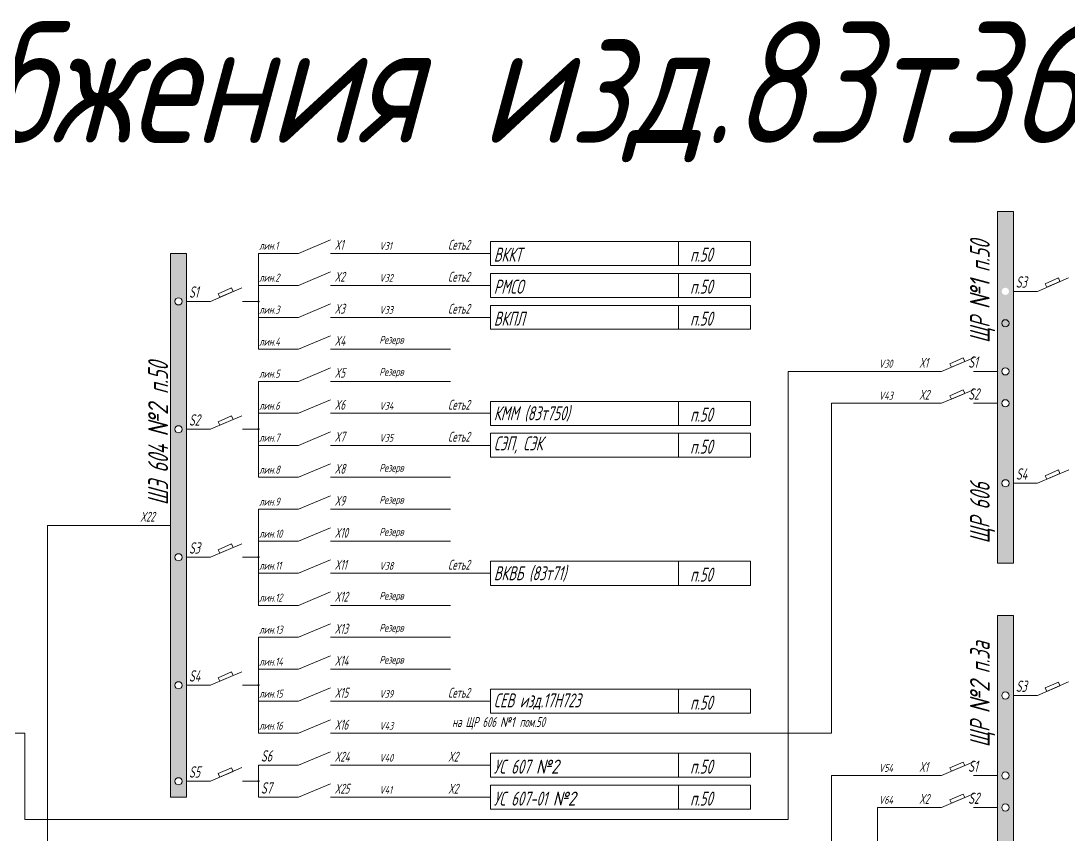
# Paper-space layout '83т362' of a CAD drawing. Extents: x 29 to 602, y 6 to 409.
# Drawn here: x 302.7 to 441, y 301.6 to 409.1 of the extents above; entities that cross this region are included whole.
import ezdxf

# ---------------------------------------------------------------- set-up
doc = ezdxf.new("R2010")
doc.units = 0
doc.header["$LTSCALE"] = 0.3
doc.layers.get('0').update_dxf_attribs({"linetype": 'CONTINUOUS', "lineweight": 15})
doc.layers.add('Text', color=242, linetype='CONTINUOUS', lineweight=15)
doc.styles.get("Standard").update_dxf_attribs({"font": 'isocpeur.ttf', "width": 0.8, "oblique": 15})

psp = doc.layouts.new('83т362')

# ---------------------------------------------------------------- hatches: boundary and pattern name
h = psp.add_hatch(color=256)
h.paths.add_polyline_path([(431.58, 383.95), (433.69, 383.95), (433.69, 337.49), (431.58, 337.49)])
edge = h.paths.add_edge_path(flags=16)
edge.add_arc((432.63, 373.39), 0.478, 0, 360)
edge = h.paths.add_edge_path(flags=16)
edge.add_arc((432.63, 362.83), 0.478, 0, 360)
edge = h.paths.add_edge_path(flags=16)
edge.add_arc((432.63, 358.61), 0.478, 0, 360)
edge = h.paths.add_edge_path(flags=16)
edge.add_arc((432.65, 348.05), 0.478, 0, 360)
h = psp.add_hatch(color=256)
h.paths.add_polyline_path([(322.41, 378.41), (324.52, 378.41), (324.52, 306.6), (322.41, 306.6)])
edge = h.paths.add_edge_path(flags=16)
edge.add_arc((323.47, 372.07), 0.478, 0, 360)
edge = h.paths.add_edge_path(flags=16)
edge.add_arc((323.47, 355.18), 0.478, 0, 360)
edge = h.paths.add_edge_path(flags=16)
edge.add_arc((323.47, 338.28), 0.478, 0, 360)
edge = h.paths.add_edge_path(flags=16)
edge.add_arc((323.47, 321.38), 0.478, 0, 360)
edge = h.paths.add_edge_path(flags=16)
edge.add_arc((323.47, 308.71), 0.478, 0, 360)
h = psp.add_hatch(color=256)
edge = h.paths.add_edge_path()
edge.add_arc((334.03, 372.07), 0.0845, 0, 360)
h = psp.add_hatch(color=256)
edge = h.paths.add_edge_path()
edge.add_arc((334.03, 355.18), 0.0845, 0, 360)
h = psp.add_hatch(color=256)
edge = h.paths.add_edge_path()
edge.add_arc((334.03, 338.28), 0.0845, 0, 360)
h = psp.add_hatch(color=256)
h.paths.add_polyline_path([(431.58, 330.59), (433.69, 330.59), (433.69, 284.13), (431.58, 284.13)])
edge = h.paths.add_edge_path(flags=16)
edge.add_arc((432.63, 320.03), 0.478, 0, 360)
edge = h.paths.add_edge_path(flags=16)
edge.add_arc((432.63, 309.47), 0.478, 0, 360)
edge = h.paths.add_edge_path(flags=16)
edge.add_arc((432.63, 305.25), 0.478, 0, 360)
edge = h.paths.add_edge_path(flags=16)
edge.add_arc((432.65, 294.69), 0.478, 0, 360)
h = psp.add_hatch(color=256)
edge = h.paths.add_edge_path()
edge.add_arc((334.03, 321.38), 0.0845, 0, 360)
h = psp.add_hatch(color=256)
edge = h.paths.add_edge_path()
edge.add_arc((334.03, 308.71), 0.0845, 0, 360)

# ---------------------------------------------------------------- linework, layer by layer
at = {"lineweight": 15}
for p, q in [((339.31, 378.41), (343.53, 380.2)), ((339.31, 374.18), (343.53, 375.98)), ((436.86, 373.39), (440.97, 375.19)), ((327.69, 372.07), (331.81, 373.87)), ((339.31, 369.96), (343.53, 371.75)), ((339.31, 365.74), (343.53, 367.53)), ((424.18, 362.83), (428.41, 364.63)), ((339.31, 361.51), (343.53, 363.31)), ((424.18, 358.61), (428.41, 360.4)), ((339.31, 357.29), (343.53, 359.08)), ((327.69, 355.18), (331.81, 356.97)), ((339.31, 353.06), (343.53, 354.86)), ((339.31, 348.84), (343.53, 350.63)), ((436.87, 348.05), (440.99, 349.84)), ((339.31, 344.62), (343.53, 346.41)), ((339.31, 340.39), (343.53, 342.19)), ((327.69, 338.28), (331.81, 340.07)), ((339.31, 336.17), (343.53, 337.96)), ((339.31, 331.94), (343.53, 333.74)), ((339.31, 327.72), (343.53, 329.51)), ((339.31, 323.5), (343.53, 325.29)), ((327.69, 321.38), (331.81, 323.18)), ((339.31, 319.27), (343.53, 321.07)), ((436.86, 320.03), (440.97, 321.83)), ((339.31, 315.05), (343.53, 316.84)), ((339.31, 310.82), (343.53, 312.62)), ((327.69, 308.71), (331.81, 310.51)), ((424.18, 309.47), (428.41, 311.27)), ((339.31, 306.6), (343.53, 308.39)), ((424.18, 305.25), (428.41, 307.04))]:
    psp.add_line(p, q, dxfattribs=at)
for p, q in [((389.47, 379.99), (389.47, 376.82)), ((334.03, 374.18), (334.03, 378.41)), ((334.03, 378.41), (339.31, 378.41)), ((343.53, 378.41), (348.81, 378.41)), ((348.81, 378.41), (359.37, 378.41)), ((364.65, 378.41), (359.37, 378.41)), ((389.47, 375.77), (389.47, 372.6)), ((334.03, 369.96), (334.03, 374.18)), ((334.03, 374.18), (339.31, 374.18)), ((343.53, 374.18), (348.81, 374.18)), ((348.81, 374.18), (359.37, 374.18)), ((364.65, 374.18), (359.37, 374.18)), ((436.86, 373.39), (433.69, 373.39)), ((327.69, 372.07), (324.52, 372.07)), ((331.92, 372.07), (334.03, 372.07)), ((389.47, 371.54), (389.47, 368.38)), ((334.03, 365.74), (334.03, 369.96)), ((334.03, 369.96), (339.31, 369.96)), ((343.53, 369.96), (348.81, 369.96)), ((348.81, 369.96), (359.37, 369.96)), ((364.65, 369.96), (359.37, 369.96)), ((334.03, 365.74), (339.31, 365.74)), ((343.53, 365.74), (348.81, 365.74)), ((348.81, 365.74), (359.37, 365.74)), ((415.74, 362.83), (421.02, 362.83)), ((424.18, 362.83), (421.02, 362.83)), ((428.41, 362.83), (431.58, 362.83)), ((334.03, 357.29), (334.03, 361.51)), ((334.03, 361.51), (339.31, 361.51)), ((343.53, 361.51), (348.81, 361.51)), ((348.81, 361.51), (359.37, 361.51)), ((389.47, 358.87), (389.47, 355.7)), ((409.66, 358.61), (421.02, 358.61)), ((424.18, 358.61), (421.02, 358.61)), ((428.41, 358.61), (431.58, 358.61)), ((334.03, 353.06), (334.03, 357.29)), ((334.03, 357.29), (339.31, 357.29)), ((343.53, 357.29), (348.81, 357.29)), ((348.81, 357.29), (359.37, 357.29)), ((364.65, 357.29), (359.37, 357.29)), ((327.69, 355.18), (324.52, 355.18)), ((331.92, 355.18), (334.03, 355.18)), ((389.47, 354.65), (389.47, 351.48)), ((334.03, 348.84), (334.03, 353.06)), ((334.03, 353.06), (339.31, 353.06)), ((343.53, 353.06), (348.81, 353.06)), ((348.81, 353.06), (359.37, 353.06)), ((364.65, 353.06), (359.37, 353.06)), ((334.03, 348.84), (339.31, 348.84)), ((343.53, 348.84), (348.81, 348.84)), ((348.81, 348.84), (359.37, 348.84)), ((436.87, 348.05), (433.7, 348.05)), ((334.03, 340.39), (334.03, 344.62)), ((334.03, 344.62), (339.31, 344.62)), ((343.53, 344.62), (348.81, 344.62)), ((348.81, 344.62), (359.37, 344.62)), ((322.41, 342.5), (318.19, 342.5)), ((334.03, 336.17), (334.03, 340.39)), ((334.03, 340.39), (339.31, 340.39)), ((343.53, 340.39), (348.81, 340.39)), ((348.81, 340.39), (359.37, 340.39)), ((327.69, 338.28), (324.52, 338.28)), ((331.92, 338.28), (334.03, 338.28)), ((389.47, 337.75), (389.47, 334.58)), ((334.03, 331.94), (334.03, 336.17)), ((334.03, 336.17), (339.31, 336.17)), ((343.53, 336.17), (348.81, 336.17)), ((348.81, 336.17), (359.37, 336.17)), ((364.65, 336.17), (359.37, 336.17)), ((334.03, 331.94), (339.31, 331.94)), ((343.53, 331.94), (348.81, 331.94)), ((348.81, 331.94), (359.37, 331.94)), ((334.03, 323.5), (334.03, 327.72)), ((334.03, 327.72), (339.31, 327.72)), ((343.53, 327.72), (348.81, 327.72)), ((348.81, 327.72), (359.37, 327.72)), ((334.03, 319.27), (334.03, 323.5)), ((334.03, 323.5), (339.31, 323.5)), ((343.53, 323.5), (348.81, 323.5)), ((348.81, 323.5), (359.37, 323.5)), ((327.69, 321.38), (324.52, 321.38)), ((331.92, 321.38), (334.03, 321.38)), ((389.47, 320.86), (389.47, 317.69)), ((436.86, 320.03), (433.69, 320.03)), ((334.03, 315.05), (334.03, 319.27)), ((334.03, 319.27), (339.31, 319.27)), ((343.53, 319.27), (348.81, 319.27)), ((348.81, 319.27), (359.37, 319.27)), ((364.65, 319.27), (359.37, 319.27)), ((334.03, 315.05), (339.31, 315.05)), ((343.53, 315.05), (348.81, 315.05)), ((348.81, 315.05), (359.37, 315.05)), ((364.65, 315.05), (359.37, 315.05)), ((389.47, 312.41), (389.47, 309.24)), ((334.03, 306.6), (334.03, 310.82)), ((334.03, 310.82), (339.31, 310.82)), ((343.53, 310.82), (348.81, 310.82)), ((348.81, 310.82), (359.37, 310.82)), ((364.65, 310.82), (359.37, 310.82)), ((327.69, 308.71), (324.52, 308.71)), ((331.92, 308.71), (334.03, 308.71)), ((415.74, 309.47), (421.02, 309.47)), ((424.18, 309.47), (421.02, 309.47)), ((428.41, 309.47), (431.58, 309.47)), ((389.47, 308.18), (389.47, 305.02)), ((334.03, 306.6), (339.31, 306.6)), ((343.53, 306.6), (348.81, 306.6)), ((348.81, 306.6), (359.37, 306.6)), ((364.65, 306.6), (359.37, 306.6)), ((415.74, 305.25), (421.02, 305.25)), ((424.18, 305.25), (421.02, 305.25)), ((428.41, 305.25), (431.58, 305.25))]:
    psp.add_line(p, q)
for points in [[(431.58, 383.95), (433.69, 383.95), (433.69, 337.49), (431.58, 337.49)], [(364.65, 376.82), (398.97, 376.82), (398.97, 379.99), (364.65, 379.99)], [(322.41, 378.41), (324.52, 378.41), (324.52, 306.6), (322.41, 306.6)], [(364.65, 372.6), (398.97, 372.6), (398.97, 375.77), (364.65, 375.77)], [(438.08, 373.93), (439.83, 374.69), (439.63, 375.16), (437.87, 374.4)], [(328.92, 372.61), (330.67, 373.37), (330.46, 373.84), (328.71, 373.08)], [(364.65, 368.38), (398.97, 368.38), (398.97, 371.54), (364.65, 371.54)], [(425.5, 363.39), (427.26, 364.14), (427.06, 364.6), (425.31, 363.84)], [(425.5, 359.17), (427.26, 359.91), (427.06, 360.38), (425.31, 359.61)], [(364.65, 355.7), (398.97, 355.7), (398.97, 358.87), (364.65, 358.87)], [(328.92, 355.71), (330.67, 356.47), (330.46, 356.94), (328.71, 356.18)], [(364.65, 351.48), (398.97, 351.48), (398.97, 354.65), (364.65, 354.65)], [(438.09, 348.58), (439.84, 349.34), (439.64, 349.82), (437.89, 349.05)], [(328.92, 338.81), (330.67, 339.58), (330.46, 340.05), (328.71, 339.28)], [(364.65, 334.58), (398.97, 334.58), (398.97, 337.75), (364.65, 337.75)], [(431.58, 330.59), (433.69, 330.59), (433.69, 284.13), (431.58, 284.13)], [(328.92, 321.92), (330.67, 322.68), (330.46, 323.15), (328.71, 322.39)], [(438.08, 320.57), (439.83, 321.33), (439.63, 321.8), (437.87, 321.04)], [(364.65, 317.69), (398.97, 317.69), (398.97, 320.86), (364.65, 320.86)], [(364.65, 309.24), (398.97, 309.24), (398.97, 312.41), (364.65, 312.41)], [(328.92, 309.25), (330.67, 310.01), (330.46, 310.48), (328.71, 309.72)], [(425.5, 310.03), (427.26, 310.78), (427.06, 311.24), (425.31, 310.48)], [(364.65, 305.02), (398.97, 305.02), (398.97, 308.18), (364.65, 308.18)], [(425.5, 305.81), (427.26, 306.55), (427.06, 307.02), (425.31, 306.25)]]:
    psp.add_lwpolyline(points, close=True)
for centre, radius in [((323.47, 372.07), 0.478), ((334.03, 372.07), 0.0845), ((432.63, 369.17), 0.478), ((432.63, 369.17), 0.478), ((432.63, 362.83), 0.478), ((432.63, 358.61), 0.478), ((323.47, 355.18), 0.478), ((334.03, 355.18), 0.0845), ((432.65, 348.05), 0.478), ((323.47, 338.28), 0.478), ((334.03, 338.28), 0.0845), ((323.47, 321.38), 0.478), ((334.03, 321.38), 0.0845), ((432.63, 320.03), 0.478), ((432.63, 320.03), 0.478), ((432.63, 309.47), 0.478), ((323.47, 308.71), 0.478), ((334.03, 308.71), 0.0845), ((432.63, 305.25), 0.478)]:
    psp.add_circle(centre, radius)
at = {"layer": 'Text'}
for p, q in [((415.74, 362.83), (403.96, 362.83)), ((403.96, 362.83), (403.96, 303.66)), ((409.66, 358.61), (409.66, 315.05)), ((318.19, 342.5), (306.19, 342.5)), ((306.19, 342.5), (306.19, 20.5)), ((303.19, 315.05), (260.21, 315.05)), ((303.19, 303.66), (303.19, 315.05)), ((409.66, 315.05), (364.65, 315.05)), ((415.74, 309.47), (409.66, 309.47)), ((409.66, 309.47), (409.66, 299.47)), ((415.74, 305.25), (415.74, 295.25)), ((403.96, 303.66), (303.19, 303.66))]:
    psp.add_line(p, q, dxfattribs=at)

# ---------------------------------------------------------------- texts
at = {"insert": (305.12, 408.98), "char_height": 16, "attachment_point": 2}
psp.add_mtext_dynamic_manual_height_columns('Схема электроснабжения изд.83т362', width=1316.3617, gutter_width=12.5, heights=[0], dxfattribs=at)
at = {"width": 17.2012, "attachment_point": 7, "line_spacing_factor": 1.5}
for s, insert, char_height in [('{\\fGOST|b0|i0|c204|p34; лин.1}', (333.61, 378.89), 1.056), ('{\\fGOST|b0|i0|c204|p34; \\fGOST|b0|i0|c0|p34; X\\fGOST|b0|i0|c204|p34;1}', (343.01, 378.89), 1.3), ('{\\fGOST|b0|i0|c204|p34; \\fGOST|b0|i0|c0|p34; \\fGOST|b0|i0|c204|p34; \\fGOST|b0|i0|c0|p34;V\\fGOST|b0|i0|c204|p34;31}', (348.5, 378.89), 1), ('{\\fGOST|b0|i0|c204|p34;Сеть2}', (359.06, 378.89), 1.3), ('{\\fGOST|b0|i0|c204|p34; лин.2}', (333.61, 374.67), 1.056), ('{\\fGOST|b0|i0|c204|p34; \\fGOST|b0|i0|c0|p34; X\\fGOST|b0|i0|c204|p34;2}', (343.01, 374.67), 1.3), ('{\\fGOST|b0|i0|c204|p34; \\fGOST|b0|i0|c0|p34; \\fGOST|b0|i0|c204|p34; \\fGOST|b0|i0|c0|p34;V\\fGOST|b0|i0|c204|p34;32}', (348.5, 374.67), 1), ('{\\fGOST|b0|i0|c204|p34;Сеть2}', (359.06, 374.67), 1.3), ('{\\fGOST|b0|i0|c204|p34; \\fGOST|b0|i0|c0|p34;S\\fGOST|b0|i0|c204|p34;1}', (324.22, 372.55), 1.5), ('{\\fGOST|b0|i0|c204|p34; лин.3}', (333.61, 370.44), 1.056), ('{\\fGOST|b0|i0|c204|p34; \\fGOST|b0|i0|c0|p34; X\\fGOST|b0|i0|c204|p34;3}', (343.01, 370.44), 1.3), ('{\\fGOST|b0|i0|c204|p34; \\fGOST|b0|i0|c0|p34; \\fGOST|b0|i0|c204|p34; \\fGOST|b0|i0|c0|p34;V\\fGOST|b0|i0|c204|p34;33}', (348.5, 370.44), 1), ('{\\fGOST|b0|i0|c204|p34;Сеть2}', (359.06, 370.44), 1.3), ('{\\fGOST|b0|i0|c204|p34; лин.4}', (333.61, 366.22), 1.056), ('{\\fGOST|b0|i0|c204|p34; \\fGOST|b0|i0|c0|p34; X\\fGOST|b0|i0|c204|p34;4}', (343.01, 366.22), 1.3), ('{\\fGOST|b0|i0|c204|p34; \\fGOST|b0|i0|c0|p34; \\fGOST|b0|i0|c204|p34; Резерв}', (348.5, 366.22), 1), ('{\\fGOST|b0|i0|c204|p34; лин.5}', (333.61, 361.99), 1.056), ('{\\fGOST|b0|i0|c204|p34; \\fGOST|b0|i0|c0|p34; X\\fGOST|b0|i0|c204|p34;5}', (343.01, 361.99), 1.3), ('{\\fGOST|b0|i0|c204|p34; \\fGOST|b0|i0|c0|p34; \\fGOST|b0|i0|c204|p34; Резерв}', (348.5, 361.99), 1), ('{\\fGOST|b0|i0|c204|p34; лин.6}', (333.61, 357.77), 1.056), ('{\\fGOST|b0|i0|c204|p34; \\fGOST|b0|i0|c0|p34; X\\fGOST|b0|i0|c204|p34;6}', (343.01, 357.77), 1.3), ('{\\fGOST|b0|i0|c204|p34; \\fGOST|b0|i0|c0|p34; \\fGOST|b0|i0|c204|p34; \\fGOST|b0|i0|c0|p34;V\\fGOST|b0|i0|c204|p34;34}', (348.5, 357.77), 1), ('{\\fGOST|b0|i0|c204|p34;Сеть2}', (359.06, 357.77), 1.3), ('{\\fGOST|b0|i0|c204|p34; \\fGOST|b0|i0|c0|p34;S\\fGOST|b0|i0|c204|p34;2}', (324.22, 355.66), 1.5), ('{\\fGOST|b0|i0|c204|p34; лин.7}', (333.61, 353.55), 1.056), ('{\\fGOST|b0|i0|c204|p34; \\fGOST|b0|i0|c0|p34; X\\fGOST|b0|i0|c204|p34;7}', (343.01, 353.55), 1.3), ('{\\fGOST|b0|i0|c204|p34; \\fGOST|b0|i0|c0|p34; \\fGOST|b0|i0|c204|p34; \\fGOST|b0|i0|c0|p34;V\\fGOST|b0|i0|c204|p34;35}', (348.5, 353.55), 1), ('{\\fGOST|b0|i0|c204|p34;Сеть2}', (359.06, 353.55), 1.3), ('{\\fGOST|b0|i0|c204|p34; лин.8}', (333.61, 349.32), 1.056), ('{\\fGOST|b0|i0|c204|p34; \\fGOST|b0|i0|c0|p34; X\\fGOST|b0|i0|c204|p34;8}', (343.01, 349.32), 1.3), ('{\\fGOST|b0|i0|c204|p34; \\fGOST|b0|i0|c0|p34; \\fGOST|b0|i0|c204|p34; Резерв}', (348.5, 349.32), 1), ('{\\fGOST|b0|i0|c204|p34; лин.9}', (333.61, 345.1), 1.056), ('{\\fGOST|b0|i0|c204|p34; \\fGOST|b0|i0|c0|p34; X\\fGOST|b0|i0|c204|p34;9}', (343.01, 345.1), 1.3), ('{\\fGOST|b0|i0|c204|p34; \\fGOST|b0|i0|c0|p34; \\fGOST|b0|i0|c204|p34; Резерв}', (348.5, 345.1), 1), ('{\\fGOST|b0|i0|c204|p34; \\fGOST|b0|i0|c0|p34;X\\fGOST|b0|i0|c204|p34;22}', (317.88, 342.99), 1.3), ('{\\fGOST|b0|i0|c204|p34; лин.10}', (333.61, 340.87), 1.056), ('{\\fGOST|b0|i0|c204|p34; \\fGOST|b0|i0|c0|p34; X\\fGOST|b0|i0|c204|p34;10}', (343.01, 340.87), 1.3), ('{\\fGOST|b0|i0|c204|p34; \\fGOST|b0|i0|c0|p34; \\fGOST|b0|i0|c204|p34; Резерв}', (348.5, 340.87), 1), ('{\\fGOST|b0|i0|c204|p34; \\fGOST|b0|i0|c0|p34;S\\fGOST|b0|i0|c204|p34;3}', (324.22, 338.76), 1.5), ('{\\fGOST|b0|i0|c204|p34; лин.11}', (333.61, 336.65), 1.056), ('{\\fGOST|b0|i0|c204|p34; \\fGOST|b0|i0|c0|p34; X\\fGOST|b0|i0|c204|p34;11}', (343.01, 336.65), 1.3), ('{\\fGOST|b0|i0|c204|p34; \\fGOST|b0|i0|c0|p34; \\fGOST|b0|i0|c204|p34; \\fGOST|b0|i0|c0|p34;V\\fGOST|b0|i0|c204|p34;38}', (348.5, 336.65), 1), ('{\\fGOST|b0|i0|c204|p34;Сеть2}', (359.06, 336.65), 1.3), ('{\\fGOST|b0|i0|c204|p34; лин.12}', (333.61, 332.43), 1.056), ('{\\fGOST|b0|i0|c204|p34; \\fGOST|b0|i0|c0|p34; X\\fGOST|b0|i0|c204|p34;12}', (343.01, 332.43), 1.3), ('{\\fGOST|b0|i0|c204|p34; \\fGOST|b0|i0|c0|p34; \\fGOST|b0|i0|c204|p34; Резерв}', (348.5, 332.43), 1), ('{\\fGOST|b0|i0|c204|p34; \\fGOST|b0|i0|c0|p34; X\\fGOST|b0|i0|c204|p34;13}', (343.01, 328.2), 1.3), ('{\\fGOST|b0|i0|c204|p34; \\fGOST|b0|i0|c0|p34; \\fGOST|b0|i0|c204|p34; Резерв}', (348.5, 328.2), 1), ('{\\fGOST|b0|i0|c204|p34; лин.13}', (333.61, 328.2), 1.056), ('{\\fGOST|b0|i0|c204|p34; \\fGOST|b0|i0|c0|p34; X\\fGOST|b0|i0|c204|p34;14}', (343.01, 323.98), 1.3), ('{\\fGOST|b0|i0|c204|p34; \\fGOST|b0|i0|c0|p34; \\fGOST|b0|i0|c204|p34; Резерв}', (348.5, 323.98), 1), ('{\\fGOST|b0|i0|c204|p34; лин.14}', (333.61, 323.98), 1.056), ('{\\fGOST|b0|i0|c204|p34; \\fGOST|b0|i0|c0|p34;S\\fGOST|b0|i0|c204|p34;4}', (324.22, 321.87), 1.5), ('{\\fGOST|b0|i0|c204|p34; \\fGOST|b0|i0|c0|p34; X\\fGOST|b0|i0|c204|p34;15}', (343.01, 319.75), 1.3), ('{\\fGOST|b0|i0|c204|p34;Сеть2}', (359.06, 319.75), 1.3), ('{\\fGOST|b0|i0|c204|p34; лин.15}', (333.61, 319.75), 1.056), ('{\\fGOST|b0|i0|c204|p34; \\fGOST|b0|i0|c0|p34; \\fGOST|b0|i0|c204|p34; \\fGOST|b0|i0|c0|p34;V\\fGOST|b0|i0|c204|p34;39}', (348.5, 319.75), 1), ('{\\fGOST|b0|i0|c204|p34; лин.16}', (333.61, 315.53), 1.056), ('{\\fGOST|b0|i0|c204|p34; \\fGOST|b0|i0|c0|p34; X\\fGOST|b0|i0|c204|p34;16}', (343.01, 315.53), 1.3), ('{\\fGOST|b0|i0|c204|p34; \\fGOST|b0|i0|c0|p34; \\fGOST|b0|i0|c204|p34; \\fGOST|b0|i0|c0|p34;V\\fGOST|b0|i0|c204|p34;43}', (348.5, 315.53), 1), ('{\\fGOST|b0|i0|c204|p34; \\fGOST|b0|i0|c0|p34;S\\fGOST|b0|i0|c204|p34;6}', (333.72, 311.31), 1.5), ('{\\fGOST|b0|i0|c204|p34; \\fGOST|b0|i0|c0|p34; X\\fGOST|b0|i0|c204|p34;24}', (343.01, 311.31), 1.3), ('{\\fGOST|b0|i0|c204|p34; \\fGOST|b0|i0|c0|p34; \\fGOST|b0|i0|c204|p34; \\fGOST|b0|i0|c0|p34;V\\fGOST|b0|i0|c204|p34;40}', (348.5, 311.31), 1), ('{\\fGOST|b0|i0|c0|p34;X\\fGOST|b0|i0|c204|p34;2}', (359.06, 311.31), 1.3), ('{\\fGOST|b0|i0|c204|p34; \\fGOST|b0|i0|c0|p34;S\\fGOST|b0|i0|c204|p34;5}', (324.22, 309.19), 1.5), ('{\\fGOST|b0|i0|c204|p34; \\fGOST|b0|i0|c0|p34;S\\fGOST|b0|i0|c204|p34;7}', (333.72, 307.08), 1.5), ('{\\fGOST|b0|i0|c204|p34; \\fGOST|b0|i0|c0|p34; X\\fGOST|b0|i0|c204|p34;25}', (343.01, 307.08), 1.3), ('{\\fGOST|b0|i0|c204|p34; \\fGOST|b0|i0|c0|p34; \\fGOST|b0|i0|c204|p34; \\fGOST|b0|i0|c0|p34;V\\fGOST|b0|i0|c204|p34;41}', (348.5, 307.08), 1), ('{\\fGOST|b0|i0|c0|p34;X\\fGOST|b0|i0|c204|p34;2}', (359.06, 307.08), 1.3)]:
    psp.add_mtext(s, dxfattribs=dict(at, insert=insert, char_height=char_height))
at = {"attachment_point": 7}
for s, insert, char_height, width in [('\\pt22.176;{\\fGOST|b0|i0|c204|p34; ВККТ}', (364.34, 377.31), 1.848, 24.9172), ('\\pl1.848,t1.848;{\\fGOST|b0|i0|c204|p34;п.50}', (389.16, 377.31), 1.848, 17.2012), ('{\\fGOST|b0|i0|c204|p34; \\fGOST|b0|i0|c0|p34;S\\fGOST|b0|i0|c204|p34;3}', (433.38, 373.87), 1.5, 17.2012), ('\\pt22.176;{\\fGOST|b0|i0|c204|p34; РМСО}', (364.34, 373.08), 1.848, 24.9172), ('\\pl1.848,t1.848;{\\fGOST|b0|i0|c204|p34;п.50}', (389.16, 373.08), 1.848, 17.2012), ('\\pt22.176;{\\fGOST|b0|i0|c204|p34; ВКПЛ}', (364.34, 368.86), 1.848, 24.9172), ('\\pl1.848,t1.848;{\\fGOST|b0|i0|c204|p34;п.50}', (389.16, 368.86), 1.848, 17.2012), ('{\\fGOST|b0|i0|c204|p34; \\fGOST|b0|i0|c0|p34;V\\fGOST|b0|i0|c204|p34;30}', (415.43, 363.31), 1.056, 17.2012), ('{\\fGOST|b0|i0|c204|p34; \\fGOST|b0|i0|c0|p34;X\\fGOST|b0|i0|c204|p34;1}', (420.71, 363.31), 1.3, 17.2012), ('{\\fGOST|b0|i0|c204|p34; \\fGOST|b0|i0|c0|p34;S\\fGOST|b0|i0|c204|p34;1}', (427.1, 363.31), 1.5, 17.2012), ('{\\fGOST|b0|i0|c204|p34; \\fGOST|b0|i0|c0|p34;V\\fGOST|b0|i0|c204|p34;43}', (415.43, 359.09), 1.056, 17.2012), ('{\\fGOST|b0|i0|c204|p34; \\fGOST|b0|i0|c0|p34;X\\fGOST|b0|i0|c204|p34;2}', (420.71, 359.09), 1.3, 17.2012), ('{\\fGOST|b0|i0|c204|p34; \\fGOST|b0|i0|c0|p34;S\\fGOST|b0|i0|c204|p34;2}', (427.1, 359.09), 1.5, 17.2012), ('\\pt22.176;{\\fGOST|b0|i0|c204|p34; КММ (83т750)}', (364.34, 356.19), 1.848, 24.9172), ('\\pl1.848,t1.848;{\\fGOST|b0|i0|c204|p34;п.50}', (389.16, 356.19), 1.848, 17.2012), ('\\pt22.176;{\\fGOST|b0|i0|c204|p34; СЭП, СЭК}', (364.34, 351.96), 1.848, 24.9172), ('\\pl1.848,t1.848;{\\fGOST|b0|i0|c204|p34;п.50}', (389.16, 351.96), 1.848, 17.2012), ('{\\fGOST|b0|i0|c204|p34; \\fGOST|b0|i0|c0|p34;S\\fGOST|b0|i0|c204|p34;4}', (433.39, 348.53), 1.5, 17.2012), ('\\pt22.176;{\\fGOST|b0|i0|c204|p34; ВКВБ (83т71)}', (364.34, 335.07), 1.848, 24.9172), ('\\pl1.848,t1.848;{\\fGOST|b0|i0|c204|p34;п.50}', (389.16, 335.07), 1.848, 17.2012), ('{\\fGOST|b0|i0|c204|p34; \\fGOST|b0|i0|c0|p34;S\\fGOST|b0|i0|c204|p34;3}', (433.38, 320.51), 1.5, 17.2012), ('\\pt22.176;{\\fGOST|b0|i0|c204|p34; СЕВ изд.17H723}', (364.34, 318.17), 1.848, 24.9172), ('\\pl1.848,t1.848;{\\fGOST|b0|i0|c204|p34;п.50}', (389.16, 318.17), 1.848, 17.2012), ('{\\fGOST|b0|i0|c204|p34; УС 607 }№2', (364.34, 309.72), 1.848, 24.9172), ('\\pl1.848,t1.848;{\\fGOST|b0|i0|c204|p34;п.50}', (389.16, 309.72), 1.848, 17.2012), ('{\\fGOST|b0|i0|c204|p34; \\fGOST|b0|i0|c0|p34;S\\fGOST|b0|i0|c204|p34;1}', (427.1, 309.95), 1.5, 17.2012), ('{\\fGOST|b0|i0|c204|p34; \\fGOST|b0|i0|c0|p34;V\\fGOST|b0|i0|c204|p34;54}', (415.43, 309.95), 1.056, 17.2012), ('{\\fGOST|b0|i0|c204|p34; \\fGOST|b0|i0|c0|p34;X\\fGOST|b0|i0|c204|p34;1}', (420.71, 309.95), 1.3, 17.2012), ('\\pt22.176;{\\fGOST|b0|i0|c204|p34; УС 607-01 }№2', (364.34, 305.5), 1.848, 24.9172), ('\\pl1.848,t1.848;{\\fGOST|b0|i0|c204|p34;п.50}', (389.16, 305.5), 1.848, 17.2012), ('{\\fGOST|b0|i0|c204|p34; \\fGOST|b0|i0|c0|p34;S\\fGOST|b0|i0|c204|p34;2}', (427.1, 305.73), 1.5, 17.2012), ('{\\fGOST|b0|i0|c204|p34; \\fGOST|b0|i0|c0|p34;V\\fGOST|b0|i0|c204|p34;64}', (415.43, 305.73), 1.056, 17.2012), ('{\\fGOST|b0|i0|c204|p34; \\fGOST|b0|i0|c0|p34;X\\fGOST|b0|i0|c204|p34;2}', (420.71, 305.73), 1.3, 17.2012)]:
    psp.add_mtext(s, dxfattribs=dict(at, insert=insert, char_height=char_height, width=width))
at = {"char_height": 2.6, "attachment_point": 7, "rotation": 90}
for s, insert, width in [('{\\fGOST|b0|i0|c204|p34;  ЩР }№1{\\fGOST|b0|i0|c204|p34; п.50}', (431.27, 364.44), 25.0225), ('{\\fGOST|b0|i0|c204|p34;  ЩР 606}', (431.27, 337.97), 21.8043), ('{\\fGOST|b0|i0|c204|p34;  ЩР }№2{\\fGOST|b0|i0|c204|p34; п.3а}', (431.27, 311.08), 25.0775)]:
    psp.add_mtext(s, dxfattribs=dict(at, insert=insert, width=width))
at = {"insert": (322.1, 342.99), "char_height": 2.64, "width": 49.1989, "attachment_point": 7, "rotation": 90, "line_spacing_factor": 1.5}
psp.add_mtext('{\\fGOST|b0|i0|c204|p34; \\fGOST|b0|i0|c0|p34; \\fGOST|b0|i0|c204|p34;ШЭ 604 }№2 {\\fGOST|b0|i0|c204|p34;п.50}', dxfattribs=at)
at = {"insert": (359.06, 315.53), "char_height": 1.3, "attachment_point": 7, "line_spacing_factor": 1.5}
psp.add_mtext('{\\fGOST|b0|i0|c204|p34; на ЩР 606 }№1 {\\fGOST|b0|i0|c204|p34;пом.50}', dxfattribs=at)

doc.saveas('drawing.dxf')
